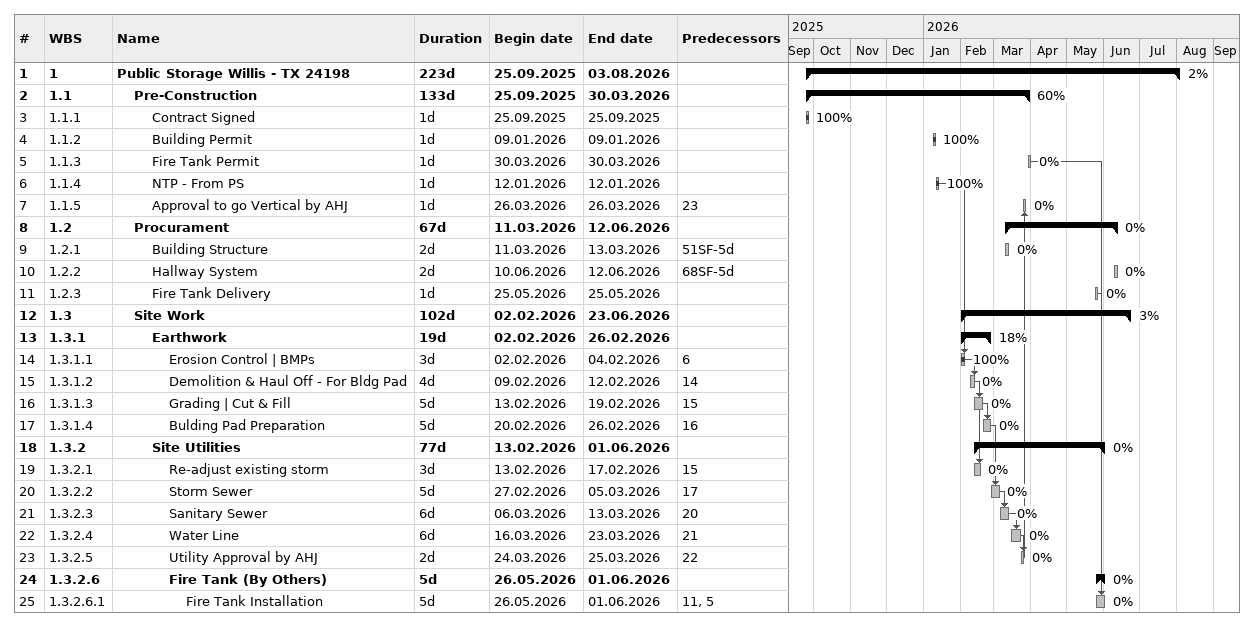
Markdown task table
| ID | WBS | Task | Duration | Start | Finish | Predecessors | % complete |
|---|---|---|---|---|---|---|---|
| 1 | 1 | **Public Storage Willis - TX 24198** | 223d | 2025-09-25 | 2026-08-03 |  | 2 |
| 2 | 1.1 | **Pre-Construction** | 133d | 2025-09-25 | 2026-03-30 |  | 60 |
| 3 | 1.1.1 | Contract Signed | 1d | 2025-09-25 | 2025-09-25 |  | 100 |
| 4 | 1.1.2 | Building Permit | 1d | 2026-01-09 | 2026-01-09 |  | 100 |
| 5 | 1.1.3 | Fire Tank Permit | 1d | 2026-03-30 | 2026-03-30 |  | 0 |
| 6 | 1.1.4 | NTP - From PS | 1d | 2026-01-12 | 2026-01-12 |  | 100 |
| 7 | 1.1.5 | Approval to go Vertical by AHJ | 1d | 2026-03-26 | 2026-03-26 | 23 | 0 |
| 8 | 1.2 | **Procurament** | 67d | 2026-03-11 | 2026-06-12 |  | 0 |
| 9 | 1.2.1 | Building Structure | 2d | 2026-03-11 | 2026-03-13 | 51SF-5d | 0 |
| 10 | 1.2.2 | Hallway System | 2d | 2026-06-10 | 2026-06-12 | 68SF-5d | 0 |
| 11 | 1.2.3 | Fire Tank Delivery | 1d | 2026-05-25 | 2026-05-25 |  | 0 |
| 12 | 1.3 | **Site Work** | 102d | 2026-02-02 | 2026-06-23 |  | 3 |
| 13 | 1.3.1 | **Earthwork** | 19d | 2026-02-02 | 2026-02-26 |  | 18 |
| 14 | 1.3.1.1 | Erosion Control \| BMPs | 3d | 2026-02-02 | 2026-02-04 | 6 | 100 |
| 15 | 1.3.1.2 | Demolition & Haul Off - For Bldg Pad | 4d | 2026-02-09 | 2026-02-12 | 14 | 0 |
| 16 | 1.3.1.3 | Grading \| Cut & Fill | 5d | 2026-02-13 | 2026-02-19 | 15 | 0 |
| 17 | 1.3.1.4 | Bulding Pad Preparation | 5d | 2026-02-20 | 2026-02-26 | 16 | 0 |
| 18 | 1.3.2 | **Site Utilities** | 77d | 2026-02-13 | 2026-06-01 |  | 0 |
| 19 | 1.3.2.1 | Re-adjust existing storm | 3d | 2026-02-13 | 2026-02-17 | 15 | 0 |
| 20 | 1.3.2.2 | Storm Sewer | 5d | 2026-02-27 | 2026-03-05 | 17 | 0 |
| 21 | 1.3.2.3 | Sanitary Sewer | 6d | 2026-03-06 | 2026-03-13 | 20 | 0 |
| 22 | 1.3.2.4 | Water Line | 6d | 2026-03-16 | 2026-03-23 | 21 | 0 |
| 23 | 1.3.2.5 | Utility Approval by AHJ | 2d | 2026-03-24 | 2026-03-25 | 22 | 0 |
| 24 | 1.3.2.6 | **Fire Tank (By Others)** | 5d | 2026-05-26 | 2026-06-01 |  | 0 |
| 25 | 1.3.2.6.1 | Fire Tank Installation | 5d | 2026-05-26 | 2026-06-01 | 11, 5 | 0 |
